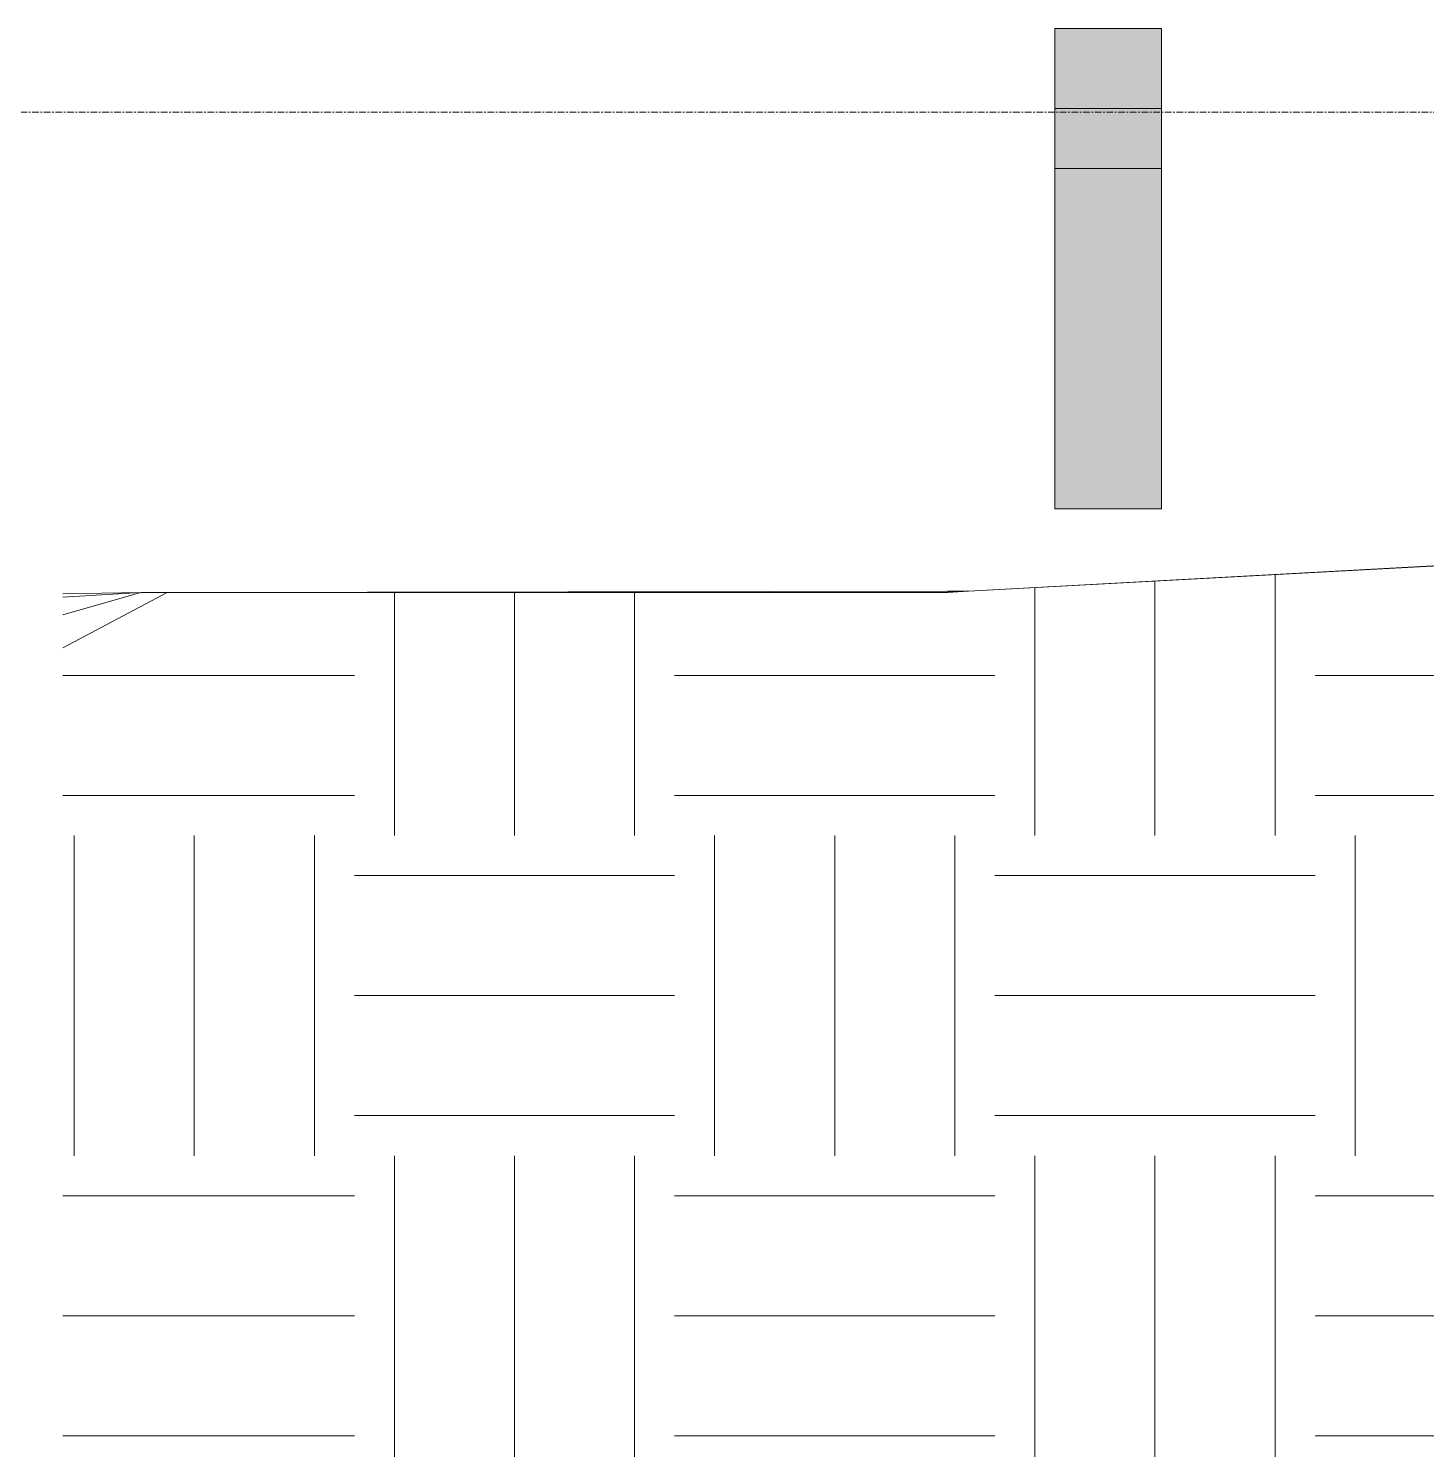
# Model space of a CAD drawing. Header units: inches. Extents: x 1718 to 6958, y -253 to 585.
# Drawn here: x 4670.7 to 4775.5, y -100.2 to 6.3 of the extents above; entities that cross this region are included whole.
import ezdxf

# ---------------------------------------------------------------- set-up
doc = ezdxf.new("R2010")
doc.units = ezdxf.units.IN
doc.header["$MEASUREMENT"] = 0
doc.linetypes.add('Grid Line 1_2_', pattern=[0.875, 0.5, -0.125, 0.125, -0.125])
for name, color, linetype, lineweight in [('0-4', 10, 'Continuous', 5), ('A-FLOR-LEVL-5', 51, 'Grid Line 1_2_', 9), ('C-TOPO-1', 252, 'Continuous', 9), ('C-TOPO-2', 250, 'Continuous', 9), ('E-LITE-EQPM', 33, 'Continuous', 9)]:
    doc.layers.add(name, color=color, linetype=linetype, lineweight=lineweight)
pattern_1 = [(0, (-1688.897, 68.768), (24, 24), [24, -24]), (0, (-1688.897, 77.768), (24, 24), [24, -24]), (0, (-1688.897, 86.768), (24, 24), [24, -24]), (90, (-1685.897, 89.768), (-24, 24), [24, -24]), (90, (-1676.897, 89.768), (-24, 24), [24, -24]), (90, (-1667.897, 89.768), (-24, 24), [24, -24])]

# ---------------------------------------------------------------- blocks, each defined once
blk = doc.blocks.new('CTR  - Topography_rvt-2-BUILDING ELEVATION - COURTYARD - LOOKING EAST')
at = {"layer": 'C-TOPO-1'}
h = blk.add_hatch(dxfattribs=at)
h.set_pattern_fill('FP_86', color=256, style=0, pattern_type=2)
h.set_pattern_definition(pattern_1)
h.paths.add_polyline_path([(-3935.43, -238.79), (-3832.32, -238.79), (-3832.32, -182), (-3839.32, -182), (-3839.32, -180), (-3847.82, -180), (-3847.82, -168), (-3843.21, -161.43), (-3837.27, -158), (-3832.32, -158), (-3832.32, -32.4), (-3875.32, -32.4), (-3875.32, -70), (-3864.32, -70), (-3864.32, -84), (-3894.32, -84), (-3894.32, -70), (-3883.32, -70), (-3883.32, -37.31), (-3883.48, -37.25), (-3883.57, -37.11), (-3883.57, -36.98), (-3883.6, -33.69), (-3883.72, -33.57), (-3883.82, -33.55), (-3887.18, -33.52), (-3887.3, -33.4), (-3887.34, -33.29), (-3935.32, -33.29), (-3935.32, -70), (-3924.32, -70), (-3924.32, -84), (-3954.32, -84), (-3954.32, -70), (-3943.32, -70), (-3943.32, -32.59), (-4004.17, -35.91), (-4004.17, -238.79), (-3937.97, -238.79)], flags=0)
h.paths.add_polyline_path([(-3842.18, -177.09), (-3841.38, -176.7), (-3840.83, -176.01), (-3840.63, -175.14), (-3840.83, -174.27), (-3841.38, -173.57), (-3842.18, -173.19), (-3843.07, -173.19), (-3843.87, -173.57), (-3844.43, -174.27), (-3844.63, -175.14), (-3844.43, -176.01), (-3843.87, -176.7), (-3843.07, -177.09), (-3842.35, -177.09)], flags=0)
h.paths.add_polyline_path([(-3883.77, -33.22), (-3883.32, -33.22), (-3883.32, -32.4), (-3883.82, -32.4), (-3883.82, -33.22)], flags=0)
h = blk.add_hatch(dxfattribs=at)
h.set_pattern_fill('FP_86', color=256, style=0, pattern_type=2)
h.set_pattern_definition(pattern_1)
h.paths.add_polyline_path([(-4069.03, -238.79), (-4064.23, -238.79), (-4064.23, -36), (-4072.05, -40.15), (-4072.05, -238.79)], flags=0)
h = blk.add_hatch(dxfattribs=at)
h.set_pattern_fill('FP_86', color=256, style=0, pattern_type=2)
h.set_pattern_definition(pattern_1)
h.paths.add_polyline_path([(-4004.76, -238.79), (-4004.17, -238.79), (-4004.17, -35.91), (-4005.75, -36), (-4064.23, -36), (-4064.23, -238.79), (-4005.75, -238.79)], flags=0)
at = {"layer": 'C-TOPO-2'}
for p, q in [((-4004.17, -35.89), (-3943.32, -32.57)), ((-3954.51, -33.21), (-4004.17, -35.91)), ((-3971.49, -34.13), (-4004.17, -35.91)), ((-4072.05, -40.15), (-4064.23, -36)), ((-4072.05, -40.15), (-4064.23, -36)), ((-4066.2, -36), (-4072.05, -37.67)), ((-4066.2, -36), (-4072.05, -36.35)), ((-4066.2, -36), (-4072.05, -36.1)), ((-4066.2, -36), (-4064.23, -36)), ((-4064.23, -36), (-4064.37, -36.04)), ((-4004.17, -35.89), (-4064.23, -36)), ((-4064.23, -36), (-4019.53, -36)), ((-4019.53, -36), (-4064.23, -36)), ((-4019.53, -36), (-4005.75, -36)), ((-4005.75, -36), (-4019.53, -36)), ((-4006.2, -36), (-4004.17, -35.89)), ((-4006.09, -35.99), (-4006.2, -36)), ((-4004.17, -35.89), (-4005.8, -35.89)), ((-4005.8, -36), (-4005.75, -36)), ((-4005.75, -36), (-4004.17, -35.91)), ((-4004.17, -35.91), (-4005.75, -36)), ((-4004.17, -35.91), (-4004.17, -35.91))]:
    blk.add_line(p, q, dxfattribs=at)
blk = doc.blocks.new('Pathway_Cooper_McGraw-Edison _BSC-BRC_Round - Pathway_Cooper_McGraw-Edison _BSC-BRC_Round-V96-BUILDING ELEVATION - COURTYARD - LOOKING EAST')
at = {"layer": 'E-LITE-EQPM'}
for points in [[(-3991.86, 0.28), (-3989.72, 0.28), (-3989.72, 6.28), (-3997.72, 6.28), (-3997.72, 0.28), (-3992.44, 0.28)], [(-3992.44, -4.22), (-3989.72, -4.22), (-3989.72, 0.28), (-3997.72, 0.28), (-3997.72, -4.22), (-3992.68, -4.22)], [(-3997.72, -29.72), (-3989.72, -29.72), (-3989.72, -4.22), (-3997.72, -4.22), (-3997.72, -23.41)]]:
    blk.add_hatch(color=256, dxfattribs=at).paths.add_polyline_path(points, flags=0)
for p, q in [((-3997.72, 6.28), (-3997.72, 0.28)), ((-3997.72, 6.28), (-3989.72, 6.28)), ((-3989.72, 0.28), (-3989.72, 6.28)), ((-3989.72, 0.28), (-3997.72, 0.28)), ((-3997.72, 0.28), (-3997.72, -4.22)), ((-3997.72, 0.28), (-3989.72, 0.28)), ((-3989.72, -4.22), (-3989.72, 0.28)), ((-3989.72, -4.22), (-3997.72, -4.22)), ((-3997.72, -4.22), (-3997.72, -29.72)), ((-3997.72, -4.22), (-3989.72, -4.22)), ((-3989.72, -29.72), (-3989.72, -4.22)), ((-3989.72, -29.72), (-3997.72, -29.72))]:
    blk.add_line(p, q, dxfattribs=at)

msp = doc.modelspace()

# ---------------------------------------------------------------- linework, layer by layer
at = {"layer": 'A-FLOR-LEVL-5'}
msp.add_line((4577.36, 0), (6914.38, 0), dxfattribs=at)

# ---------------------------------------------------------------- block references
at = {"layer": '0-4'}
msp.add_blockref('CTR  - Topography_rvt-2-BUILDING ELEVATION - COURTYARD - LOOKING EAST', (8745.33, 0), dxfattribs=at)
at = {"layer": 'E-LITE-EQPM'}
msp.add_blockref('Pathway_Cooper_McGraw-Edison _BSC-BRC_Round - Pathway_Cooper_McGraw-Edison _BSC-BRC_Round-V96-BUILDING ELEVATION - COURTYARD - LOOKING EAST', (8745.33, 0), dxfattribs=at)

doc.saveas('drawing.dxf')
